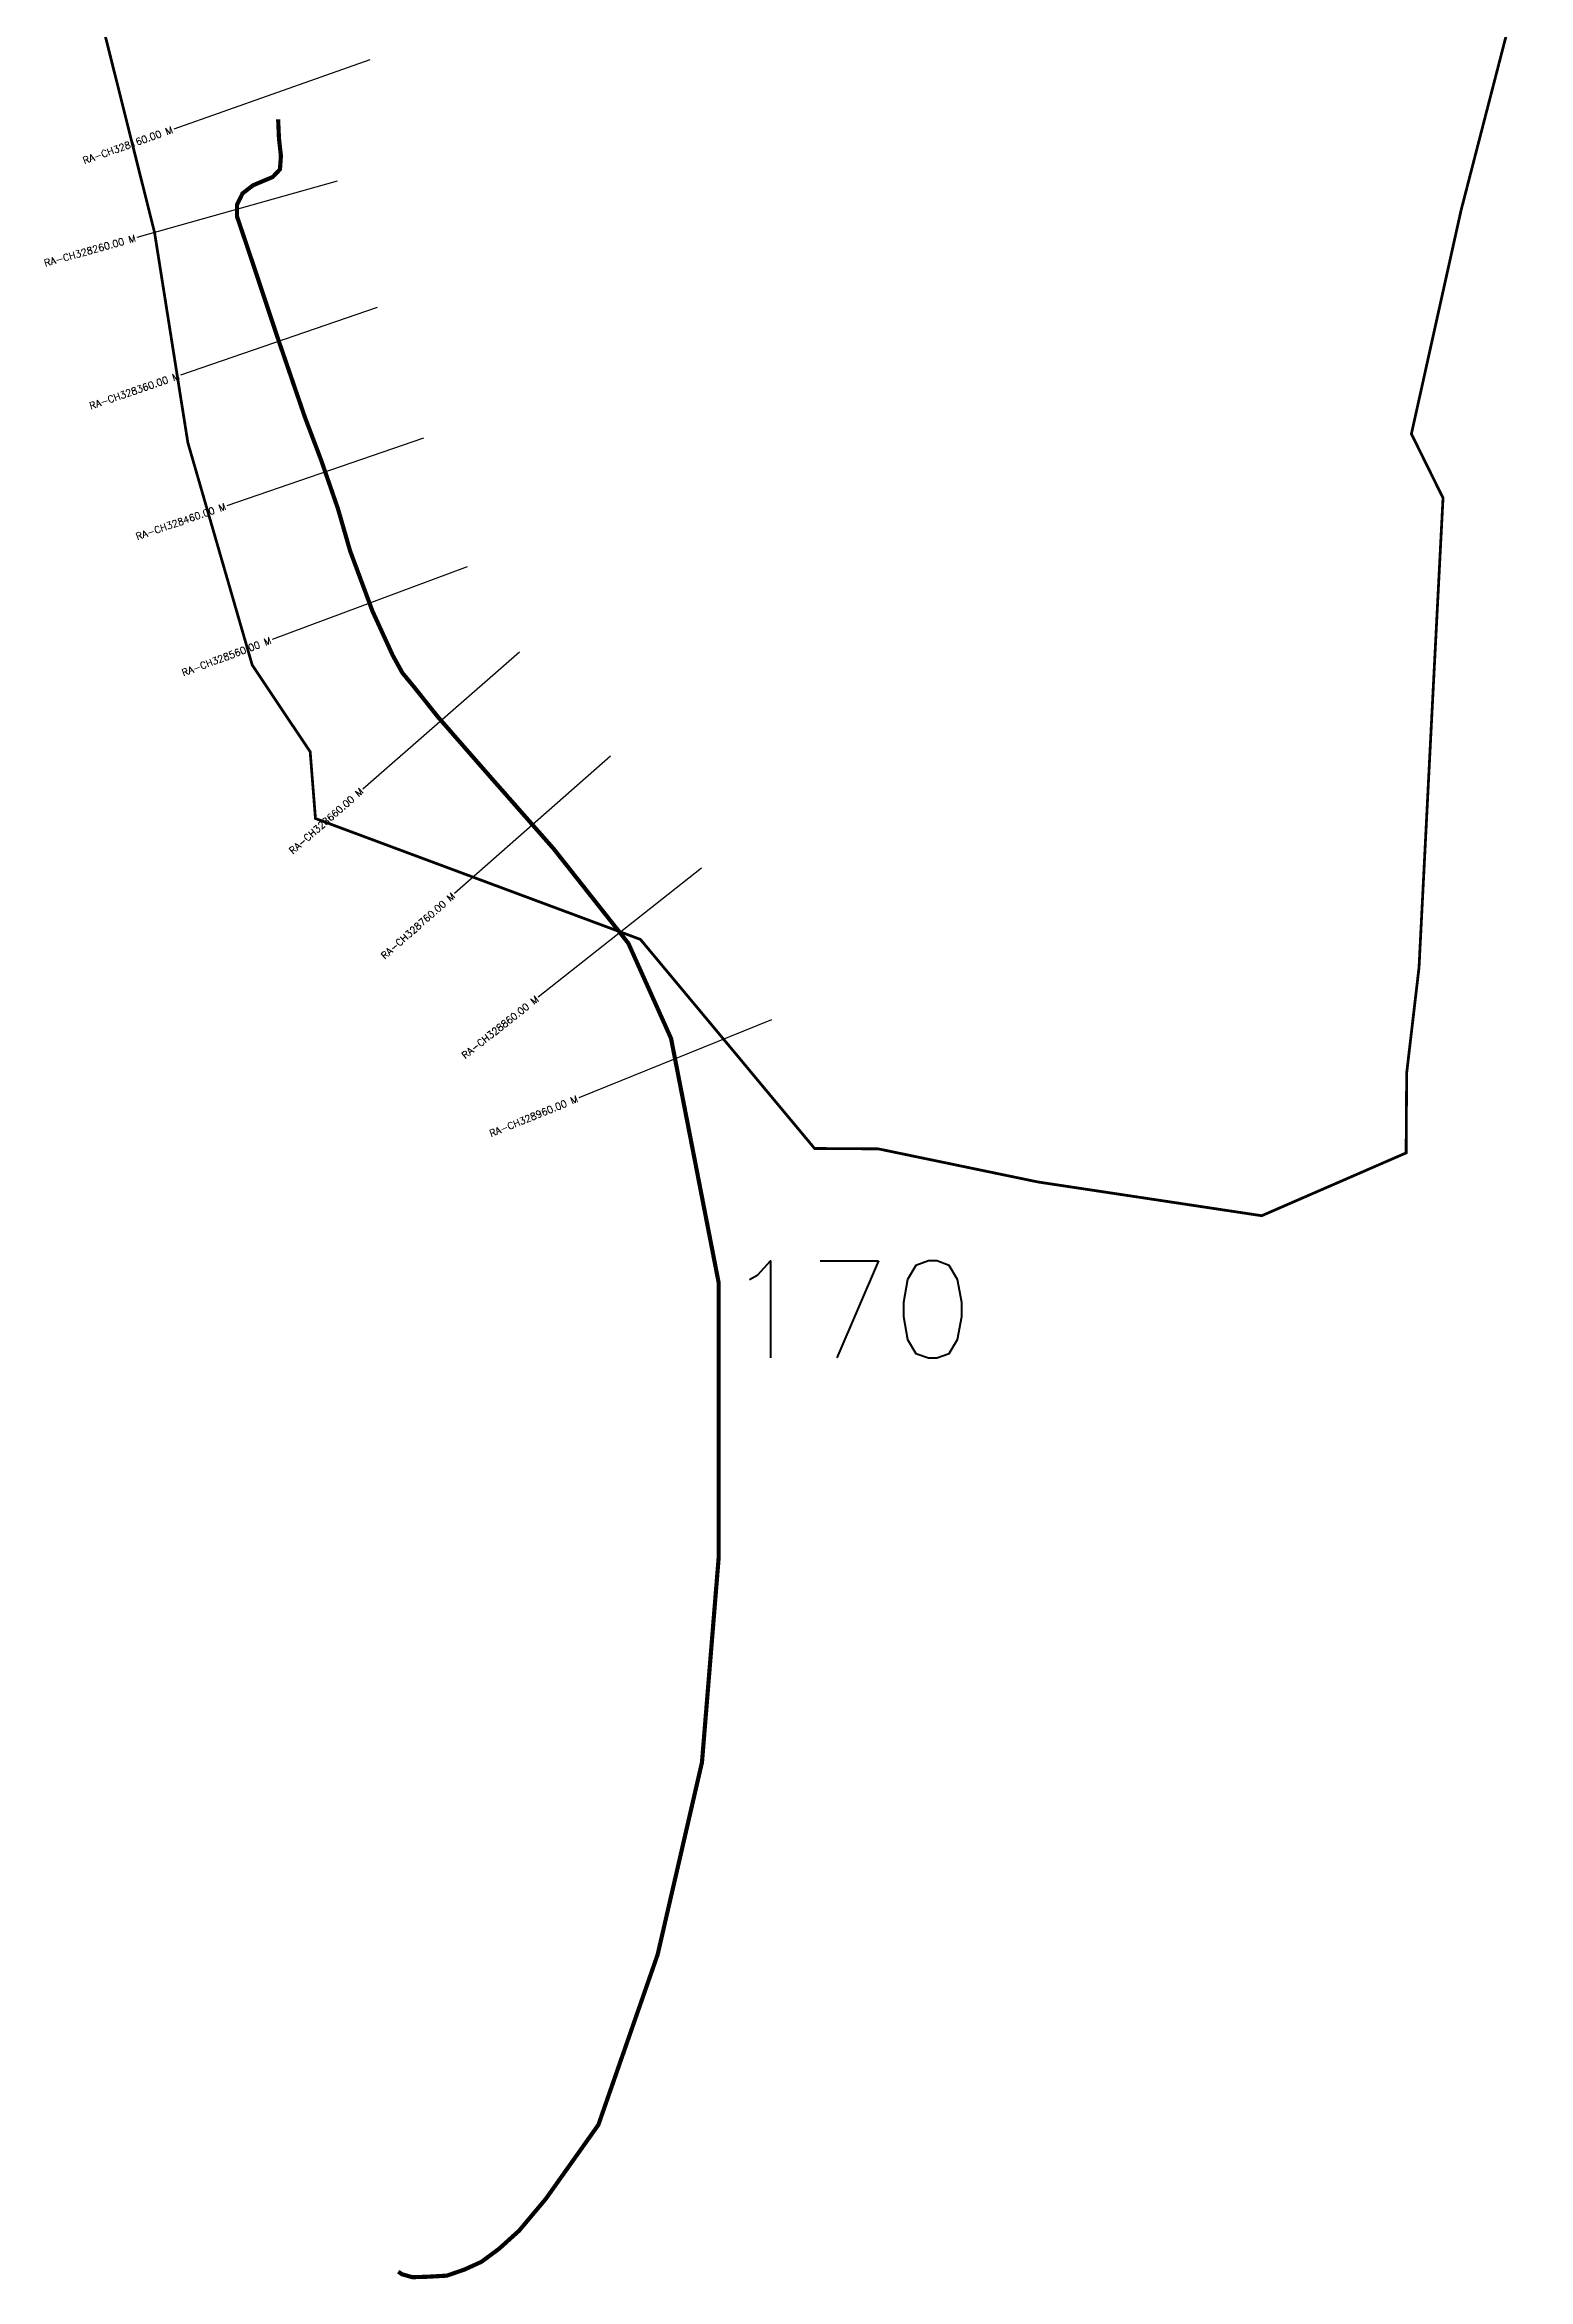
# Model space of a CAD drawing. Header units: metres. Extents: x 289215 to 291111, y 1994034 to 1996610.
# Drawn here: x 289459 to 290529, y 1994034 to 1995645 of the extents above; entities that cross this region are included whole.
import ezdxf
from ezdxf.enums import TextEntityAlignment as Align

# ---------------------------------------------------------------- set-up
doc = ezdxf.new("R2010")
doc.units = ezdxf.units.M
doc.header["$MEASUREMENT"] = 0
for name, color, linetype in [('CS', 134, 'Continuous'), ('CSMark', 6, 'Continuous'), ('NATURALLY PROTECTED', 3, 'Continuous')]:
    doc.layers.add(name, color=color, linetype=linetype)
doc.styles.get("Standard").update_dxf_attribs({"font": 'simplex.shx'})

msp = doc.modelspace()

# ---------------------------------------------------------------- linework, layer by layer
at = {"color": 6, "const_width": 2, "flags": 128}
msp.add_lwpolyline([(290527.6, 1995709.9), (290480.1, 1995525.9), (290444.3, 1995364.7), (290467.1, 1995318.5), (290458.4, 1995149.2), (290449.8, 1994979.8), (290440.9, 1994903.8), (290440.5, 1994846.1), (290336.4, 1994800.8), (290175.2, 1994825.1), (290060, 1994849), (290014, 1994849.3), (289888.4, 1995000.1), (289654.1, 1995087.3), (289650.3, 1995135.4), (289608.5, 1995198), (289562.1, 1995358.4), (289538.1, 1995509.9), (289492, 1995693.8)], dxfattribs=at)
at = {"layer": 'CS'}
for p, q in [((289693.3, 1995634.6), (289551.9, 1995584.6)), ((289669.7, 1995546.9), (289525.3, 1995506.3)), ((289698.6, 1995455.9), (289556.8, 1995407.1)), ((289732.1, 1995361.7), (289590.2, 1995312.9)), ((289763.4, 1995268.8), (289622.9, 1995216.4)), ((289801.2, 1995207.2), (289688.2, 1995108.5)), ((289866.9, 1995132.2), (289754.4, 1995033.1)), ((289932.5, 1995051.5), (289814.8, 1994958.5)), ((289982.9, 1994942.2), (289843.9, 1994885.8))]:
    msp.add_line(p, q, dxfattribs=at)
at = {"layer": 'NATURALLY PROTECTED', "const_width": 3, "flags": 128}
msp.add_lwpolyline([(289627.2, 1995591.6), (289627.8, 1995577.8), (289629.2, 1995565.1), (289628.5, 1995555.5), (289623.3, 1995550), (289609.1, 1995544), (289601.5, 1995538.1), (289597.5, 1995530), (289597.6, 1995521.3), (289604.7, 1995500.4), (289627.1, 1995433.3), (289646.4, 1995377), (289658.3, 1995345.5), (289670.3, 1995310.8), (289679.1, 1995280.3), (289695.2, 1995236.9), (289709.8, 1995205), (289716.8, 1995192.3), (289724.5, 1995183), (289742.8, 1995160.1), (289778.8, 1995118.9), (289825.8, 1995065.5), (289879.7, 1994997.3), (289910.5, 1994928.7), (289944.8, 1994752.6), (289944.8, 1994553.8), (289932.8, 1994406.6), (289900.8, 1994267.8), (289858.1, 1994145.1), (289820.2, 1994091.7), (289800.9, 1994068.7), (289786.5, 1994055.7), (289773.8, 1994046.3), (289761.5, 1994040.7), (289748.8, 1994036.3), (289734.3, 1994035.5), (289723.9, 1994035.2), (289716.5, 1994037.3), (289713.8, 1994039.2)], dxfattribs=at)

# ---------------------------------------------------------------- texts
at = {"insert": (289949.1, 1994768.2), "char_height": 70, "attachment_point": 1}
msp.add_mtext_dynamic_manual_height_columns('170', width=95.172, gutter_width=1, heights=[0], dxfattribs=at)
at = {"layer": 'CSMark'}
for s, rotation, p in [('RA-CH328160.00 M', 19.4523, (289550.9, 1995584.3)), ('RA-CH328260.00 M', 15.6739, (289524.3, 1995506.1)), ('RA-CH328360.00 M', 18.9759, (289555.8, 1995406.8)), ('RA-CH328460.00 M', 18.9759, (289589.3, 1995312.6)), ('RA-CH328560.00 M', 20.4562, (289621.9, 1995216)), ('RA-CH328660.00 M', 41.1137, (289687.5, 1995107.9)), ('RA-CH328760.00 M', 41.3822, (289753.6, 1995032.4)), ('RA-CH328860.00 M', 38.3203, (289814, 1994957.9)), ('RA-CH328960.00 M', 22.0902, (289843, 1994885.4))]:
    msp.add_text(s, height=5, rotation=rotation, dxfattribs=at).set_placement(p, align=Align.MIDDLE_RIGHT)

doc.saveas('drawing.dxf')
